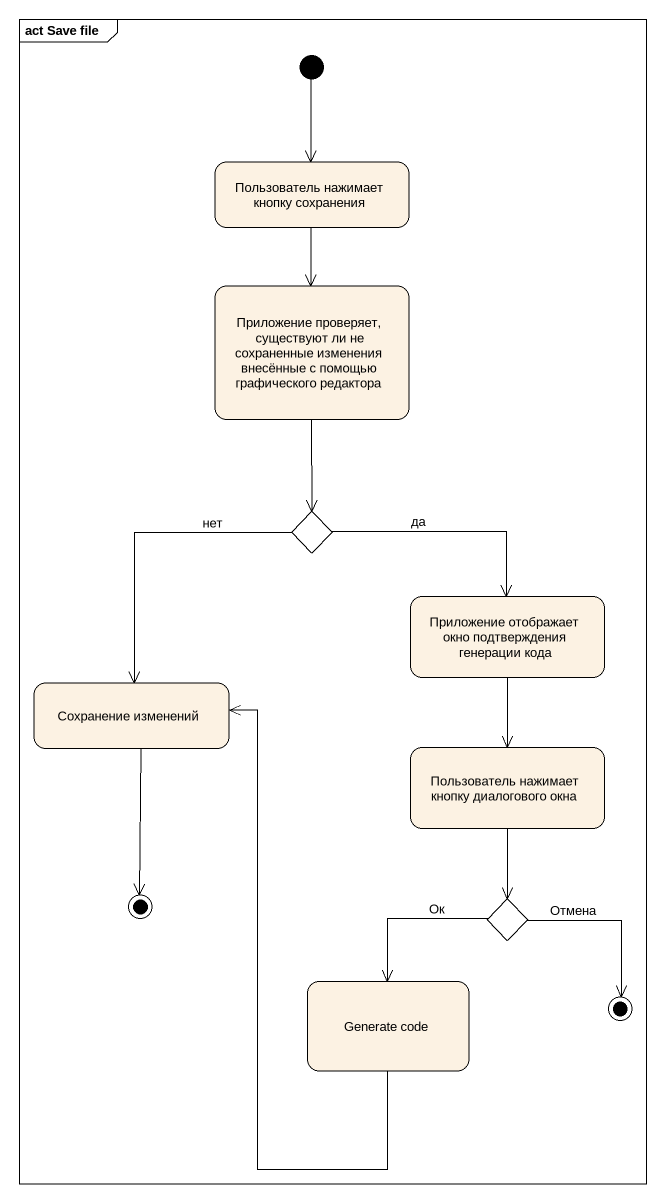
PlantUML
@startuml
mainframe act Save file
hide empty description
state "Пользователь нажимает кнопку сохранения" as Пользователь_нажимает
state "Приложение проверяет, существуют ли не сохраненные изменения внесённые с помощью графического редактора" as Приложение_проверяет
state choice1 <<choice>>
state "Приложение отображает окно подтверждения генерации кода" as Приложение_отображает_окно
state "Сохранение изменений" as Сохранение_изменений
state "Пользователь нажимает кнопку диалогового окна" as Пользователь_нажимает_2
state final1 <<end>>
state choice2 <<choice>>
state "Generate code" as Generate_code
state final2 <<end>>
[*] --> Пользователь_нажимает
Пользователь_нажимает --> Приложение_проверяет
Приложение_проверяет --> choice1
choice1 -right-> Приложение_отображает_окно : да
choice1 --> Сохранение_изменений : нет
Приложение_отображает_окно --> Пользователь_нажимает_2
Сохранение_изменений --> final1
Пользователь_нажимает_2 --> choice2
choice2 --> Generate_code : Ок
choice2 --> final2 : Отмена
Generate_code -up-> Сохранение_изменений
@enduml
